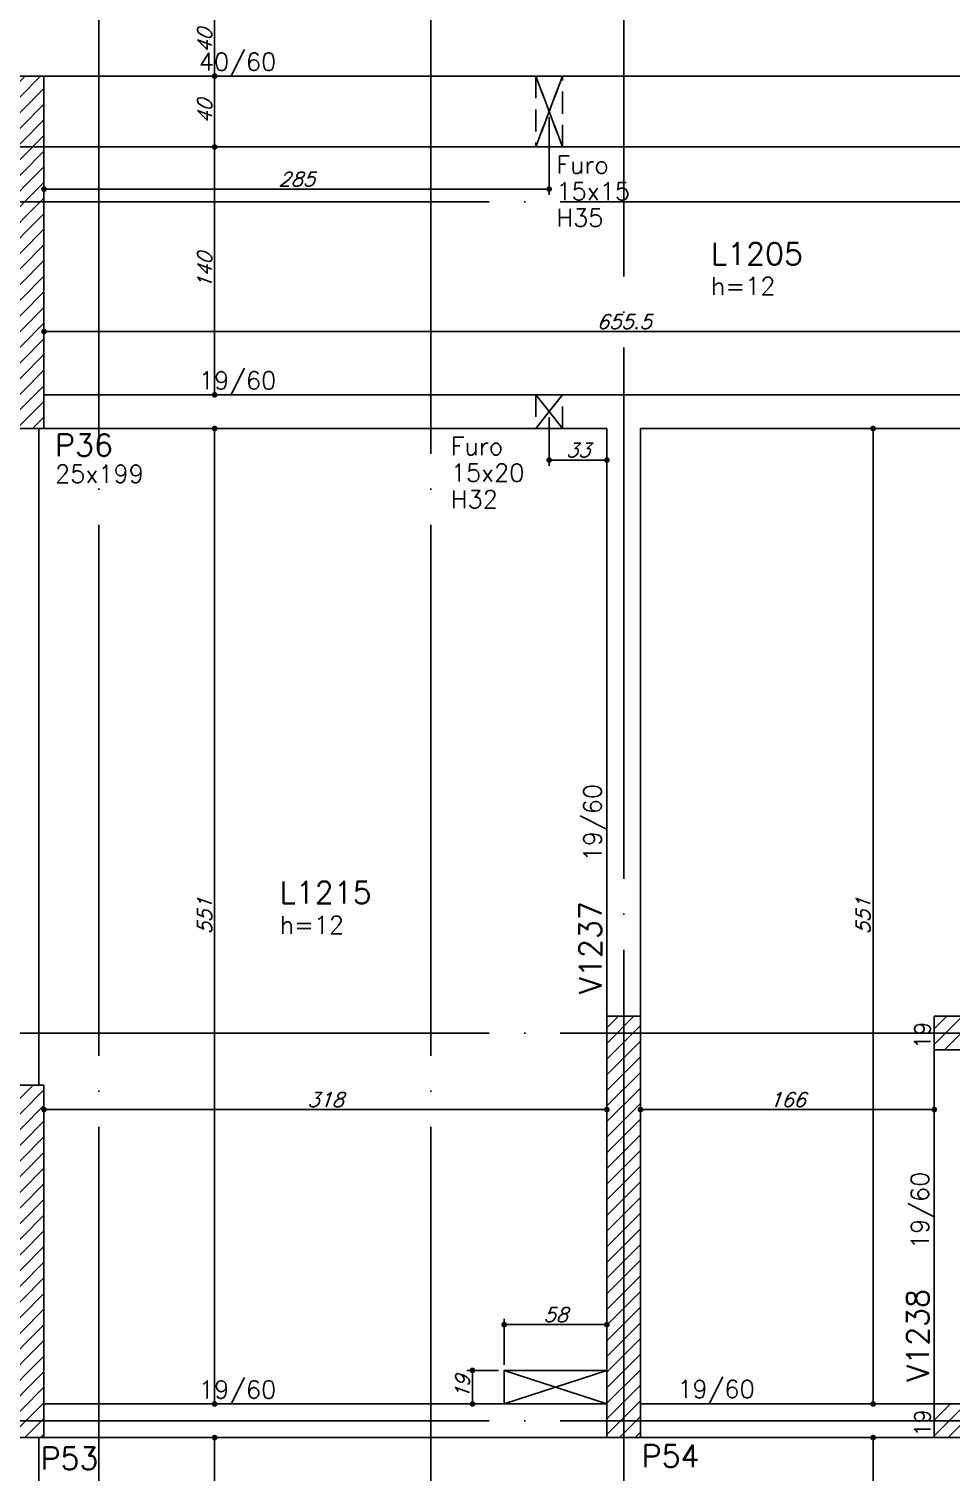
# Model space of a CAD drawing. Extents: x -4228 to 5417, y -2048 to 2452.
# Drawn here: x -546 to -25, y 626 to 1441 of the extents above; entities that cross this region are included whole.
import ezdxf
from ezdxf.enums import TextEntityAlignment as Align

# ---------------------------------------------------------------- set-up
doc = ezdxf.new("R2010")
doc.units = 0
doc.header["$LTSCALE"] = 50
doc.header["$MEASUREMENT"] = 0
for name, pattern in [('DASHED', [0.75, 0.5, -0.25]), ('EIXO', [6.8, 6, -0.4, 0, -0.4]), ('HIDDEN', [0.375, 0.25, -0.125])]:
    doc.linetypes.add(name, pattern=pattern)
doc.layers.get('0').update_dxf_attribs({"linetype": 'CONTINUOUS'})
doc.layers.get('DEFPOINTS').update_dxf_attribs({"linetype": 'CONTINUOUS'})
for name, color, linetype in [('242', 3, 'CONTINUOUS'), ('71', 6, 'CONTINUOUS'), ('F-COTAS', 106, 'CONTINUOUS'), ('F-COTAS-FUROS', 50, 'CONTINUOUS'), ('F-EIXO', 12, 'EIXO'), ('F-FURO-PAREDE', 2, 'HIDDEN'), ('F-FURO-PAREDE-TEXTOS', 2, 'CONTINUOUS'), ('F-LAJES-DIM', 2, 'CONTINUOUS'), ('F-LAJES-NOME', 4, 'CONTINUOUS'), ('F-PILARES-DIM', 172, 'CONTINUOUS'), ('F-PILARES-HACH', 174, 'CONTINUOUS'), ('F-PILARES-NOME', 170, 'CONTINUOUS'), ('F-PILARES-S', 170, 'CONTINUOUS'), ('F-TEXTO', 6, 'CONTINUOUS'), ('F-VIGAS', 3, 'CONTINUOUS'), ('F-VIGAS-DIM', 2, 'CONTINUOUS'), ('F-VIGAS-NOME', 4, 'CONTINUOUS'), ('F-VÃO', 1, 'CONTINUOUS')]:
    doc.layers.add(name, color=color, linetype=linetype)
doc.styles.add('CP-TEXT-INCL', font='simplex.shx', dxfattribs={"oblique": 20})
doc.styles.add('MCP', font='simplex.shx')
doc.styles.add('ROMANS', font='simplex.shx')
doc.dimstyles.new('CP-COTAS-50', dxfattribs={"dimscale": 0.64, "dimtxt": 12.5, "dimasz": 5, "dimexe": 5, "dimexo": 5, "dimgap": 2.5, "dimtad": 1, "dimdec": 1, "dimdsep": 46, "dimtxsty": 'CP-TEXT-INCL', "dimblk1": 'DOT', "dimblk2": 'DOT', "dimsah": 1, "dimcen": 9, "dimclrd": 256, "dimclre": 256, "dimclrt": 256, "dimadec": 0, "dimazin": 0, "dimtfac": 1, "dimtdec": 1, "dimtmove": 2, "dimatfit": 3, "dimldrblk": 'DOT', "dimfxl": 0, "dimtolj": 1, "dimarcsym": 0})

# ---------------------------------------------------------------- blocks, each defined once
blk = doc.blocks.new('*U44')
at = {"layer": 'F-EIXO'}
blk.add_line((0, 0), (7197, 0), dxfattribs=at)
at = {"layer": 'F-TEXTO', "style": 'ROMANS'}
blk.add_attdef('EIXO', text='', height=17.5, dxfattribs=at).set_placement((-28.2072, 0), align=Align.MIDDLE_CENTER)
blk = doc.blocks.new('*U28')
at = {"layer": 'F-EIXO'}
blk.add_line((0, 0), (7197, 0), dxfattribs=at)
at = {"layer": 'F-TEXTO', "style": 'ROMANS'}
blk.add_attdef('EIXO', text='', height=17.5, dxfattribs=at).set_placement((-28.2072, 0), align=Align.MIDDLE_CENTER)
blk = doc.blocks.new('*U22')
at = {"layer": 'F-EIXO'}
blk.add_line((0, 0), (7197, 0), dxfattribs=at)
at = {"layer": 'F-TEXTO', "style": 'ROMANS'}
blk.add_attdef('EIXO', text='', height=17.5, dxfattribs=at).set_placement((-28.2072, 0), align=Align.MIDDLE_CENTER)
blk = doc.blocks.new('*U23')
at = {"layer": 'F-EIXO'}
blk.add_line((0, 0), (7285, 0), dxfattribs=at)
at = {"layer": 'F-TEXTO', "style": 'ROMANS'}
blk.add_attdef('EIXO', text='', height=17.5, dxfattribs=at).set_placement((-28.2072, 0), align=Align.MIDDLE_CENTER)
blk = doc.blocks.new('*U19')
at = {"layer": 'F-EIXO'}
blk.add_line((0, 0), (0, -2655), dxfattribs=at)
at = {"layer": 'F-TEXTO', "style": 'ROMANS'}
blk.add_attdef('EIXO', text='', height=17.5, rotation=360, dxfattribs=at).set_placement((0, 28.21), align=Align.MIDDLE_CENTER)
blk = doc.blocks.new('*U24')
at = {"layer": 'F-EIXO'}
blk.add_line((0, 0), (0, -2655), dxfattribs=at)
at = {"layer": 'F-TEXTO', "style": 'ROMANS'}
blk.add_attdef('EIXO', text='', height=17.5, rotation=360, dxfattribs=at).set_placement((0, 28.21), align=Align.MIDDLE_CENTER)
blk = doc.blocks.new('*U25')
at = {"layer": 'F-EIXO'}
blk.add_line((0, 0), (0, -2755), dxfattribs=at)
at = {"layer": 'F-TEXTO', "style": 'ROMANS'}
blk.add_attdef('EIXO', text='', height=17.5, rotation=360, dxfattribs=at).set_placement((0, 28.2072), align=Align.MIDDLE_CENTER)
blk = doc.blocks.new('*U132')
at = {"layer": 'F-VÃO'}
for p, q in [((0, 0), (58, 19)), ((0, 19), (58, 0))]:
    blk.add_line(p, q, dxfattribs=at)
at = {"layer": 'F-VÃO', "color": 3}
blk.add_lwpolyline([(0, 0), (58, 0), (58, 19), (0, 19)], close=True, dxfattribs=at)
blk = doc.blocks.new('_DOT')
at = {"color": 0, "linetype": 'ByBlock'}
blk.add_line((-0.5, 0), (-1, 0), dxfattribs=at)
at = {"color": 0, "linetype": 'ByBlock', "const_width": 0.5}
blk.add_lwpolyline([(-0.25, 0, 1), (0.25, 0, 1)], format="xyb", close=True, dxfattribs=at)
blk = doc.blocks.new('*D273')
at = {"layer": 'DEFPOINTS', "color": 0, "linetype": 'Continuous', "transparency": 16777216}
for p in [(-219, 709.32), (-277, 683.5), (-219, 683.5)]:
    blk.add_point(p, dxfattribs=at)
at = {"layer": 'F-COTAS-FUROS', "linetype": 'Continuous', "lineweight": -2, "transparency": 16777216}
for p, q in [((-277, 686.7), (-277, 712.52)), ((-273.8, 709.32), (-222.2, 709.32)), ((-219, 686.7), (-219, 712.52))]:
    blk.add_line(p, q, dxfattribs=at)
at = {"layer": 'F-COTAS-FUROS', "linetype": 'Continuous', "lineweight": -2, "transparency": 16777216, "xscale": 3.2, "yscale": 3.2, "zscale": 3.2, "rotation": 180}
blk.add_blockref('_DOT', (-277, 709.32), dxfattribs=at)
at = {"layer": 'F-COTAS-FUROS', "linetype": 'Continuous', "lineweight": -2, "transparency": 16777216, "xscale": 3.2, "yscale": 3.2, "zscale": 3.2}
blk.add_blockref('_DOT', (-219, 709.32), dxfattribs=at)
at = {"layer": 'F-COTAS-FUROS', "linetype": 'Continuous', "transparency": 16777216, "insert": (-248, 714.92), "char_height": 8, "attachment_point": 5, "style": 'CP-TEXT-INCL'}
blk.add_mtext('\\A1;58', dxfattribs=at)
blk = doc.blocks.new('*D274')
at = {"layer": 'DEFPOINTS', "color": 0, "linetype": 'Continuous', "transparency": 16777216}
for p in [(-294.95, 683.5), (-277, 683.5), (-277, 664.5)]:
    blk.add_point(p, dxfattribs=at)
at = {"layer": 'F-COTAS-FUROS', "linetype": 'Continuous', "lineweight": -2, "transparency": 16777216}
for p, q in [((-280.2, 683.5), (-298.15, 683.5)), ((-294.95, 667.7), (-294.95, 680.3)), ((-280.2, 664.5), (-298.15, 664.5))]:
    blk.add_line(p, q, dxfattribs=at)
at = {"layer": 'F-COTAS-FUROS', "linetype": 'Continuous', "lineweight": -2, "transparency": 16777216, "xscale": 3.2, "yscale": 3.2, "zscale": 3.2}
for p, rotation in [((-294.95, 683.5), 90), ((-294.95, 664.5), 270)]:
    blk.add_blockref('_DOT', p, dxfattribs=dict(at, rotation=rotation))
at = {"layer": 'F-COTAS-FUROS', "linetype": 'Continuous', "transparency": 16777216, "insert": (-300.55, 674), "char_height": 8, "attachment_point": 5, "rotation": 90, "style": 'CP-TEXT-INCL'}
blk.add_mtext('\\A1;19', dxfattribs=at)
blk = doc.blocks.new('*D359')
at = {"layer": 'DEFPOINTS', "color": 0, "linetype": 'Continuous', "transparency": 16777216}
for p in [(-68.57, 645.5), (-68.57, 645.5), (-68.57, 493.5)]:
    blk.add_point(p, dxfattribs=at)
at = {"layer": 'F-COTAS', "linetype": 'Continuous', "lineweight": -2, "transparency": 16777216}
blk.add_line((-68.57, 496.7), (-68.57, 642.3), dxfattribs=at)
at = {"layer": 'F-COTAS', "linetype": 'Continuous', "lineweight": -2, "transparency": 16777216, "xscale": 3.2, "yscale": 3.2, "zscale": 3.2}
for p, rotation in [((-68.57, 645.5), 90), ((-68.57, 493.5), 270)]:
    blk.add_blockref('_DOT', p, dxfattribs=dict(at, rotation=rotation))
at = {"layer": 'F-COTAS', "linetype": 'Continuous', "transparency": 16777216, "insert": (-74.17, 569.5), "char_height": 8, "attachment_point": 5, "rotation": 90, "style": 'CP-TEXT-INCL'}
blk.add_mtext('\\A1;152', dxfattribs=at)
blk = doc.blocks.new('*D360')
at = {"layer": 'DEFPOINTS', "color": 0, "linetype": 'Continuous', "transparency": 16777216}
for p in [(-68.57, 1215.5), (-68.57, 1215.5), (-68.57, 664.5)]:
    blk.add_point(p, dxfattribs=at)
at = {"layer": 'F-COTAS', "linetype": 'Continuous', "lineweight": -2, "transparency": 16777216}
blk.add_line((-68.57, 667.7), (-68.57, 1212.3), dxfattribs=at)
at = {"layer": 'F-COTAS', "linetype": 'Continuous', "lineweight": -2, "transparency": 16777216, "xscale": 3.2, "yscale": 3.2, "zscale": 3.2}
for p, rotation in [((-68.57, 1215.5), 90), ((-68.57, 664.5), 270)]:
    blk.add_blockref('_DOT', p, dxfattribs=dict(at, rotation=rotation))
at = {"layer": 'F-COTAS', "linetype": 'Continuous', "transparency": 16777216, "insert": (-74.17, 940), "char_height": 8, "attachment_point": 5, "rotation": 90, "style": 'CP-TEXT-INCL'}
blk.add_mtext('\\A1;551', dxfattribs=at)
blk = doc.blocks.new('*D364')
at = {"layer": 'DEFPOINTS', "color": 0, "linetype": 'Continuous', "transparency": 16777216}
for p in [(-440.59, 645.5), (-440.59, 645.5), (-440.59, 493.5)]:
    blk.add_point(p, dxfattribs=at)
at = {"layer": 'F-COTAS', "linetype": 'Continuous', "lineweight": -2, "transparency": 16777216}
blk.add_line((-440.59, 496.7), (-440.59, 642.3), dxfattribs=at)
at = {"layer": 'F-COTAS', "linetype": 'Continuous', "lineweight": -2, "transparency": 16777216, "xscale": 3.2, "yscale": 3.2, "zscale": 3.2}
for p, rotation in [((-440.59, 645.5), 90), ((-440.59, 493.5), 270)]:
    blk.add_blockref('_DOT', p, dxfattribs=dict(at, rotation=rotation))
at = {"layer": 'F-COTAS', "linetype": 'Continuous', "transparency": 16777216, "insert": (-446.19, 569.5), "char_height": 8, "attachment_point": 5, "rotation": 90, "style": 'CP-TEXT-INCL'}
blk.add_mtext('\\A1;152', dxfattribs=at)
blk = doc.blocks.new('*D365')
at = {"layer": 'DEFPOINTS', "color": 0, "linetype": 'Continuous', "transparency": 16777216}
for p in [(-440.59, 1215.5), (-440.59, 1215.5), (-440.59, 664.5)]:
    blk.add_point(p, dxfattribs=at)
at = {"layer": 'F-COTAS', "linetype": 'Continuous', "lineweight": -2, "transparency": 16777216}
blk.add_line((-440.59, 667.7), (-440.59, 1212.3), dxfattribs=at)
at = {"layer": 'F-COTAS', "linetype": 'Continuous', "lineweight": -2, "transparency": 16777216, "xscale": 3.2, "yscale": 3.2, "zscale": 3.2}
for p, rotation in [((-440.59, 1215.5), 90), ((-440.59, 664.5), 270)]:
    blk.add_blockref('_DOT', p, dxfattribs=dict(at, rotation=rotation))
at = {"layer": 'F-COTAS', "linetype": 'Continuous', "transparency": 16777216, "insert": (-446.19, 940), "char_height": 8, "attachment_point": 5, "rotation": 90, "style": 'CP-TEXT-INCL'}
blk.add_mtext('\\A1;551', dxfattribs=at)
blk = doc.blocks.new('*D366')
at = {"layer": 'DEFPOINTS', "color": 0, "linetype": 'Continuous', "transparency": 16777216}
for p in [(-440.59, 1374.5), (-440.59, 1374.5), (-440.59, 1234.5)]:
    blk.add_point(p, dxfattribs=at)
at = {"layer": 'F-COTAS', "linetype": 'Continuous', "lineweight": -2, "transparency": 16777216}
blk.add_line((-440.59, 1237.7), (-440.59, 1371.3), dxfattribs=at)
at = {"layer": 'F-COTAS', "linetype": 'Continuous', "lineweight": -2, "transparency": 16777216, "xscale": 3.2, "yscale": 3.2, "zscale": 3.2}
for p, rotation in [((-440.59, 1374.5), 90), ((-440.59, 1234.5), 270)]:
    blk.add_blockref('_DOT', p, dxfattribs=dict(at, rotation=rotation))
at = {"layer": 'F-COTAS', "linetype": 'Continuous', "transparency": 16777216, "insert": (-446.19, 1304.5), "char_height": 8, "attachment_point": 5, "rotation": 90, "style": 'CP-TEXT-INCL'}
blk.add_mtext('\\A1;140', dxfattribs=at)
blk = doc.blocks.new('*D367')
at = {"layer": 'DEFPOINTS', "color": 0, "linetype": 'Continuous', "transparency": 16777216}
for p in [(-440.59, 1414.5), (-440.59, 1414.5), (-440.59, 1374.5)]:
    blk.add_point(p, dxfattribs=at)
at = {"layer": 'F-COTAS', "linetype": 'Continuous', "lineweight": -2, "transparency": 16777216}
blk.add_line((-440.59, 1377.7), (-440.59, 1411.3), dxfattribs=at)
at = {"layer": 'F-COTAS', "linetype": 'Continuous', "lineweight": -2, "transparency": 16777216, "xscale": 3.2, "yscale": 3.2, "zscale": 3.2}
for p, rotation in [((-440.59, 1414.5), 90), ((-440.59, 1374.5), 270)]:
    blk.add_blockref('_DOT', p, dxfattribs=dict(at, rotation=rotation))
at = {"layer": 'F-COTAS', "linetype": 'Continuous', "transparency": 16777216, "insert": (-446.19, 1394.5), "char_height": 8, "attachment_point": 5, "rotation": 90, "style": 'CP-TEXT-INCL'}
blk.add_mtext('\\A1;40', dxfattribs=at)
blk = doc.blocks.new('*D368')
at = {"layer": 'DEFPOINTS', "color": 0, "linetype": 'Continuous', "transparency": 16777216}
for p in [(-440.59, 1454.5), (-440.59, 1454.5), (-440.59, 1414.5)]:
    blk.add_point(p, dxfattribs=at)
at = {"layer": 'F-COTAS', "linetype": 'Continuous', "lineweight": -2, "transparency": 16777216}
blk.add_line((-440.59, 1417.7), (-440.59, 1451.3), dxfattribs=at)
at = {"layer": 'F-COTAS', "linetype": 'Continuous', "lineweight": -2, "transparency": 16777216, "xscale": 3.2, "yscale": 3.2, "zscale": 3.2}
for p, rotation in [((-440.59, 1454.5), 90), ((-440.59, 1414.5), 270)]:
    blk.add_blockref('_DOT', p, dxfattribs=dict(at, rotation=rotation))
at = {"layer": 'F-COTAS', "linetype": 'Continuous', "transparency": 16777216, "insert": (-446.19, 1434.5), "char_height": 8, "attachment_point": 5, "rotation": 90, "style": 'CP-TEXT-INCL'}
blk.add_mtext('\\A1;40', dxfattribs=at)
blk = doc.blocks.new('*D437')
at = {"layer": 'DEFPOINTS', "color": 0, "linetype": 'Continuous', "transparency": 16777216}
for p in [(-537, 830.78), (-219, 830.78), (-219, 830.78)]:
    blk.add_point(p, dxfattribs=at)
at = {"layer": 'F-COTAS', "linetype": 'Continuous', "lineweight": -2, "transparency": 16777216}
blk.add_line((-533.8, 830.78), (-222.2, 830.78), dxfattribs=at)
at = {"layer": 'F-COTAS', "linetype": 'Continuous', "lineweight": -2, "transparency": 16777216, "xscale": 3.2, "yscale": 3.2, "zscale": 3.2, "rotation": 180}
blk.add_blockref('_DOT', (-537, 830.78), dxfattribs=at)
at = {"layer": 'F-COTAS', "linetype": 'Continuous', "lineweight": -2, "transparency": 16777216, "xscale": 3.2, "yscale": 3.2, "zscale": 3.2}
blk.add_blockref('_DOT', (-219, 830.78), dxfattribs=at)
at = {"layer": 'F-COTAS', "linetype": 'Continuous', "transparency": 16777216, "insert": (-378, 836.38), "char_height": 8, "attachment_point": 5, "style": 'CP-TEXT-INCL'}
blk.add_mtext('\\A1;318', dxfattribs=at)
blk = doc.blocks.new('*D438')
at = {"layer": 'DEFPOINTS', "color": 0, "linetype": 'Continuous', "transparency": 16777216}
for p in [(-200, 830.78), (-34, 830.78), (-34, 830.78)]:
    blk.add_point(p, dxfattribs=at)
at = {"layer": 'F-COTAS', "linetype": 'Continuous', "lineweight": -2, "transparency": 16777216}
blk.add_line((-196.8, 830.78), (-37.2, 830.78), dxfattribs=at)
at = {"layer": 'F-COTAS', "linetype": 'Continuous', "lineweight": -2, "transparency": 16777216, "xscale": 3.2, "yscale": 3.2, "zscale": 3.2, "rotation": 180}
blk.add_blockref('_DOT', (-200, 830.78), dxfattribs=at)
at = {"layer": 'F-COTAS', "linetype": 'Continuous', "lineweight": -2, "transparency": 16777216, "xscale": 3.2, "yscale": 3.2, "zscale": 3.2}
blk.add_blockref('_DOT', (-34, 830.78), dxfattribs=at)
at = {"layer": 'F-COTAS', "linetype": 'Continuous', "transparency": 16777216, "insert": (-117, 836.38), "char_height": 8, "attachment_point": 5, "style": 'CP-TEXT-INCL'}
blk.add_mtext('\\A1;166', dxfattribs=at)
blk = doc.blocks.new('*D449')
at = {"layer": 'DEFPOINTS', "color": 0, "linetype": 'Continuous', "transparency": 16777216}
for p in [(-537, 1270.21), (118.5, 1270.21), (118.5, 1270.21)]:
    blk.add_point(p, dxfattribs=at)
at = {"layer": 'F-COTAS', "linetype": 'Continuous', "lineweight": -2, "transparency": 16777216}
blk.add_line((-533.8, 1270.21), (115.3, 1270.21), dxfattribs=at)
at = {"layer": 'F-COTAS', "linetype": 'Continuous', "lineweight": -2, "transparency": 16777216, "xscale": 3.2, "yscale": 3.2, "zscale": 3.2, "rotation": 180}
blk.add_blockref('_DOT', (-537, 1270.21), dxfattribs=at)
at = {"layer": 'F-COTAS', "linetype": 'Continuous', "lineweight": -2, "transparency": 16777216, "xscale": 3.2, "yscale": 3.2, "zscale": 3.2}
blk.add_blockref('_DOT', (118.5, 1270.21), dxfattribs=at)
at = {"layer": 'F-COTAS', "linetype": 'Continuous', "transparency": 16777216, "insert": (-209.25, 1275.81), "char_height": 8, "attachment_point": 5, "style": 'CP-TEXT-INCL'}
blk.add_mtext('\\A1;655.5', dxfattribs=at)
blk = doc.blocks.new('*D476')
at = {"layer": 'DEFPOINTS', "color": 0, "linetype": 'Continuous', "transparency": 16777216}
for p in [(-251.6, 1225), (-219, 1208.34), (-219, 1197.62)]:
    blk.add_point(p, dxfattribs=at)
at = {"layer": 'F-COTAS-FUROS', "linetype": 'Continuous', "lineweight": -2, "transparency": 16777216}
for p, q in [((-251.6, 1221.8), (-251.6, 1194.42)), ((-219, 1205.14), (-219, 1194.42)), ((-248.4, 1197.62), (-222.2, 1197.62))]:
    blk.add_line(p, q, dxfattribs=at)
at = {"layer": 'F-COTAS-FUROS', "linetype": 'Continuous', "lineweight": -2, "transparency": 16777216, "xscale": 3.2, "yscale": 3.2, "zscale": 3.2, "rotation": 180}
blk.add_blockref('_DOT', (-251.6, 1197.62), dxfattribs=at)
at = {"layer": 'F-COTAS-FUROS', "linetype": 'Continuous', "lineweight": -2, "transparency": 16777216, "xscale": 3.2, "yscale": 3.2, "zscale": 3.2}
blk.add_blockref('_DOT', (-219, 1197.62), dxfattribs=at)
at = {"layer": 'F-COTAS-FUROS', "linetype": 'Continuous', "transparency": 16777216, "insert": (-235.3, 1203.22), "char_height": 8, "attachment_point": 5, "style": 'CP-TEXT-INCL'}
blk.add_mtext('\\A1;33', dxfattribs=at)
blk = doc.blocks.new('*D477')
at = {"layer": 'DEFPOINTS', "color": 0, "linetype": 'Continuous', "transparency": 16777216}
for p in [(-251.6, 1394.5), (-537, 1362.62), (-537, 1350.68)]:
    blk.add_point(p, dxfattribs=at)
at = {"layer": 'F-COTAS-FUROS', "linetype": 'Continuous', "lineweight": -2, "transparency": 16777216}
for p, q in [((-251.6, 1391.3), (-251.6, 1347.48)), ((-537, 1359.42), (-537, 1347.48)), ((-254.8, 1350.68), (-533.8, 1350.68))]:
    blk.add_line(p, q, dxfattribs=at)
at = {"layer": 'F-COTAS-FUROS', "linetype": 'Continuous', "lineweight": -2, "transparency": 16777216, "xscale": 3.2, "yscale": 3.2, "zscale": 3.2, "rotation": 180}
blk.add_blockref('_DOT', (-537, 1350.68), dxfattribs=at)
at = {"layer": 'F-COTAS-FUROS', "linetype": 'Continuous', "lineweight": -2, "transparency": 16777216, "xscale": 3.2, "yscale": 3.2, "zscale": 3.2}
blk.add_blockref('_DOT', (-251.6, 1350.68), dxfattribs=at)
at = {"layer": 'F-COTAS-FUROS', "linetype": 'Continuous', "transparency": 16777216, "insert": (-394.3, 1356.28), "char_height": 8, "attachment_point": 5, "style": 'CP-TEXT-INCL'}
blk.add_mtext('\\A1;285', dxfattribs=at)

msp = doc.modelspace()

# ---------------------------------------------------------------- hatches: boundary and pattern name
at = {"layer": 'F-PILARES-HACH', "linetype": 'Continuous'}
h = msp.add_hatch(dxfattribs=at)
h.set_pattern_fill('ANSI31', color=256, scale=50, style=0)
h.paths.add_polyline_path([(-562, 1215.5), (-537, 1215.5), (-537, 1414.5), (-562, 1414.5)], flags=16)
h = msp.add_hatch(dxfattribs=at)
h.set_pattern_fill('ANSI31', color=256, scale=50, style=0)
h.paths.add_polyline_path([(-219, 645.5), (-200, 645.5), (-200, 883.5), (-219, 883.5)], flags=16)
h = msp.add_hatch(dxfattribs=at)
h.set_pattern_fill('ANSI31', color=256, scale=50, style=0)
h.paths.add_polyline_path([(204, 645.5), (204, 883.5), (-34, 883.5), (-34, 864.5), (185, 864.5), (185, 664.5), (-34, 664.5), (-34, 645.5)], flags=16)
h = msp.add_hatch(dxfattribs=at)
h.set_pattern_fill('ANSI31', color=256, scale=50, style=0)
h.paths.add_polyline_path([(-562, 645.5), (-537, 645.5), (-537, 844.5), (-562, 844.5)], flags=16)

# ---------------------------------------------------------------- linework, layer by layer
at = {"layer": '242', "linetype": 'Continuous'}
msp.add_line((-209.5, 764.5), (-209.5, 764.5), dxfattribs=at)
at = {"layer": '71', "color": 1, "linetype": 'DASHED'}
msp.add_line((615, 1414.5), (-3450, 1414.5), dxfattribs=at)
at = {"layer": 'F-FURO-PAREDE'}
for points in [[(-251.6, 1394.5), (-259.1, 1374.5), (-244.1, 1374.5), (-251.6, 1394.5), (-244.1, 1374.5), (-244.1, 1414.5), (-251.6, 1394.5), (-244.1, 1414.5), (-259.1, 1414.5), (-251.6, 1394.5), (-259.1, 1414.5), (-259.1, 1374.5), (-251.6, 1394.5)], [(-251.6, 1225), (-259.1, 1215.5), (-244.1, 1215.5), (-251.6, 1225), (-244.1, 1215.5), (-244.1, 1234.5), (-251.6, 1225), (-244.1, 1234.5), (-259.1, 1234.5), (-251.6, 1225), (-259.1, 1234.5), (-259.1, 1215.5), (-251.6, 1225)]]:
    msp.add_lwpolyline(points, dxfattribs=at)
at = {"layer": 'F-PILARES-S', "linetype": 'Continuous'}
for points in [[(-562, 1215.5), (-537, 1215.5), (-537, 1414.5), (-562, 1414.5), (-562, 1215.5)], [(-219, 645.5), (-200, 645.5), (-200, 883.5), (-219, 883.5), (-219, 645.5)], [(204, 645.5), (204, 883.5), (-34, 883.5), (-34, 864.5), (185, 864.5), (185, 664.5), (-34, 664.5), (-34, 645.5), (204, 645.5)], [(-562, 645.5), (-537, 645.5), (-537, 844.5), (-562, 844.5), (-562, 645.5)]]:
    msp.add_lwpolyline(points, dxfattribs=at)
at = {"layer": 'F-VIGAS'}
for points in [[(118.5, 1414.5), (-537, 1414.5)], [(-537, 1374.5), (118.5, 1374.5)], [(-209.5, 1234.5), (-537, 1234.5)], [(118.5, 1234.5), (-209.5, 1234.5)], [(-540, 844.5), (-540, 1215.5)], [(-537, 1215.5), (-219, 1215.5)], [(-219, 1215.5), (-219, 883.5)], [(-200, 883.5), (-200, 1215.5)], [(-200, 1215.5), (118.5, 1215.5)], [(-34, 864.5), (-34, 664.5)], [(-219, 664.5), (-537, 664.5)], [(-34, 664.5), (-200, 664.5)], [(-540, 493.5), (-540, 645.5)], [(-537, 645.5), (-219, 645.5)], [(-200, 645.5), (-34, 645.5)]]:
    msp.add_lwpolyline(points, dxfattribs=at)

# ---------------------------------------------------------------- block references
at = {"layer": 'F-EIXO', "linetype": 'Continuous'}
for name, p in [('*U25', (-209.5, 1941.357)), ('*U19', (-506, 1841.357)), ('*U24', (-318.5, 1841.357)), ('*U23', (-3734.274, 1374.5)), ('*U22', (-3646.32, 1343.5)), ('*U28', (-3646.32, 874)), ('*U44', (-3646.32, 655))]:
    msp.add_blockref(name, p, dxfattribs=at)
at = {"layer": 'F-VÃO', "linetype": 'Continuous'}
msp.add_blockref('*U132', (-277, 664.5), dxfattribs=at)

# ---------------------------------------------------------------- texts
at = {"layer": 'F-FURO-PAREDE-TEXTOS', "linetype": 'Continuous', "style": 'MCP'}
for s, p in [('Furo', (-247.492, 1359.5)), ('15x15', (-247.492, 1344.5)), ('H35', (-247.492, 1329.5)), ('Furo', (-307.14, 1200.5)), ('15x20', (-307.14, 1185.5)), ('H32', (-307.14, 1170.5))]:
    msp.add_text(s, height=10, dxfattribs=at).set_placement(p)
at = {"layer": 'F-LAJES-DIM', "linetype": 'Continuous', "style": 'MCP'}
for p in [(-160.191, 1290.912), (-403.871, 930.123)]:
    msp.add_text('h=12', height=10, dxfattribs=at).set_placement(p)
at = {"layer": 'F-LAJES-NOME', "linetype": 'Continuous', "style": 'MCP'}
for s, p in [('L1205', (-160.191, 1307.912)), ('L1215', (-403.871, 947.123))]:
    msp.add_text(s, height=12.5, dxfattribs=at).set_placement(p)
at = {"layer": 'F-PILARES-DIM', "linetype": 'Continuous', "style": 'MCP'}
msp.add_text('25x199', height=10, dxfattribs=at).set_placement((-530.75, 1184.875))
for p in [(-36.25, 865), (-36.25, 646)]:
    msp.add_text('19', height=9, rotation=90, dxfattribs=at).set_placement(p)
at = {"layer": 'F-PILARES-NOME', "linetype": 'Continuous', "style": 'MCP'}
for s, p in [('P36', (-530.75, 1199.875)), ('P53', (-538.91, 627.563)), ('P54', (-199.341, 628.869))]:
    msp.add_text(s, height=12.5, dxfattribs=at).set_placement(p)
at = {"layer": 'F-VIGAS-DIM', "linetype": 'Continuous', "style": 'MCP'}
for s, p in [('40/60', (-449.5, 1417.625)), ('19/60', (-449.5, 1237.625)), ('19/60', (-449.5, 667.625)), ('19/60', (-179.194, 667.906))]:
    msp.add_text(s, height=10, dxfattribs=at).set_placement(p)
for p in [(-222.125, 971), (-37.125, 752)]:
    msp.add_text('19/60', height=10, rotation=90, dxfattribs=at).set_placement(p)
at = {"layer": 'F-VIGAS-NOME', "linetype": 'Continuous', "style": 'MCP'}
for s, p in [('V1237', (-222.125, 896)), ('V1238', (-37.125, 677))]:
    msp.add_text(s, height=12.5, rotation=90, dxfattribs=at).set_placement(p)

# ---------------------------------------------------------------- dimensions: what is measured, and where the dimension line sits
at = {"layer": 'F-COTAS', "linetype": 'Continuous'}
for base, p1, p2, angle, picture, middle in [((-440.593, 1454.5), (-440.593, 1414.5), (-440.593, 1454.5), 270, '*D368', (-446.193, 1434.5)), ((-440.593, 1414.5), (-440.593, 1374.5), (-440.593, 1414.5), 270, '*D367', (-446.193, 1394.5)), ((-440.593, 1374.5), (-440.593, 1234.5), (-440.593, 1374.5), 270, '*D366', (-446.193, 1304.5)), ((118.5, 1270.208), (-537, 1270.208), (118.5, 1270.208), 180, '*D449', (-209.25, 1275.808)), ((-440.593, 1215.5), (-440.593, 664.5), (-440.593, 1215.5), 270, '*D365', (-446.193, 940)), ((-68.573, 1215.5), (-68.573, 664.5), (-68.573, 1215.5), 270, '*D360', (-74.173, 940)), ((-219, 830.776), (-537, 830.776), (-219, 830.776), 180, '*D437', (-378, 836.376)), ((-34, 830.776), (-200, 830.776), (-34, 830.776), 180, '*D438', (-117, 836.376)), ((-440.593, 645.5), (-440.593, 493.5), (-440.593, 645.5), 270, '*D364', (-446.193, 569.5)), ((-68.573, 645.5), (-68.573, 493.5), (-68.573, 645.5), 270, '*D359', (-74.173, 569.5))]:
    dim = msp.add_linear_dim(base=base, p1=p1, p2=p2, angle=angle, dimstyle='CP-COTAS-50', override={"dimfxl": 7.5}, dxfattribs=at)
    dim.commit()
    dim.dimension.update_dxf_attribs({"geometry": picture, "text_midpoint": middle})
at = {"layer": 'F-COTAS-FUROS', "linetype": 'Continuous'}
for base, p1, p2, picture, middle in [((-537, 1350.68), (-251.6, 1394.5), (-537, 1362.619), '*D477', (-394.3, 1356.28)), ((-219, 1197.619), (-251.6, 1225), (-219, 1208.335), '*D476', (-235.3, 1203.219)), ((-219, 709.318), (-277, 683.5), (-219, 683.5), '*D273', (-248, 714.918))]:
    dim = msp.add_linear_dim(base=base, p1=p1, p2=p2, dimstyle='CP-COTAS-50', override={"dimdec": 0, "dimfxl": 7.5}, dxfattribs=at)
    dim.commit()
    dim.dimension.update_dxf_attribs({"geometry": picture, "text_midpoint": middle})
dim = msp.add_linear_dim(base=(-294.95, 683.5), p1=(-277, 664.5), p2=(-277, 683.5), angle=90, dimstyle='CP-COTAS-50', override={"dimdec": 0, "dimfxl": 7.5}, dxfattribs=at)
dim.commit()
dim.dimension.update_dxf_attribs({"geometry": '*D274', "text_midpoint": (-300.55, 674)})

doc.saveas('drawing.dxf')
